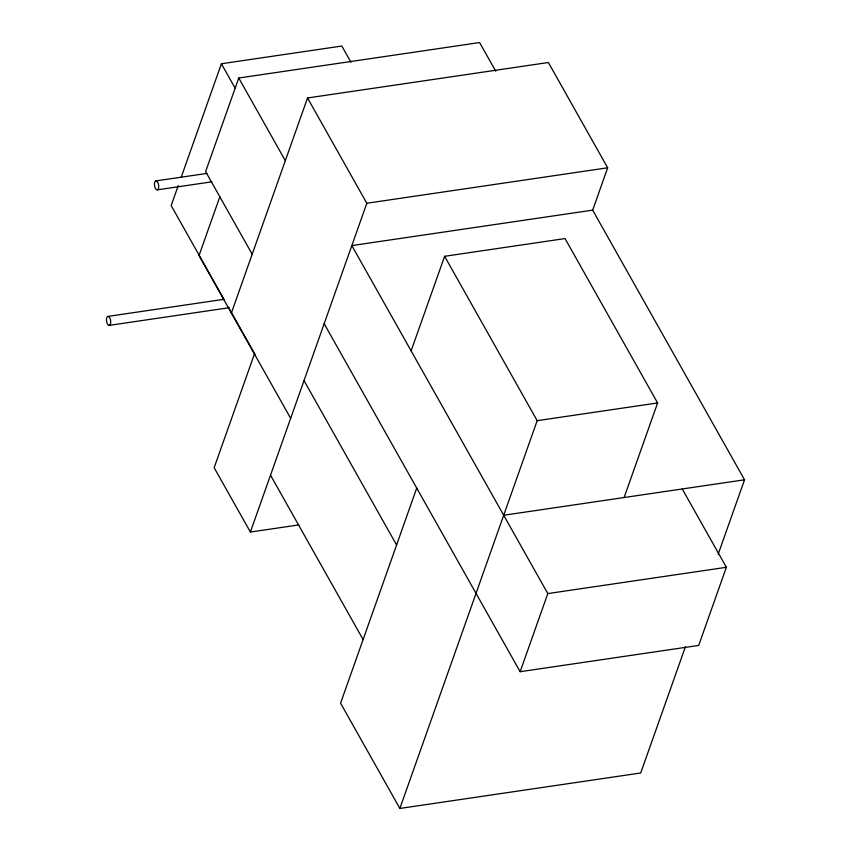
<?xml version="1.0" encoding="UTF-8"?>
<svg xmlns="http://www.w3.org/2000/svg" width="851" height="851" viewBox="0 0 851 851"><rect width="100%" height="100%" fill="white"/><g stroke="black" fill="none" stroke-linecap="round" stroke-linejoin="round"><path stroke-width="1.28" d="M178.221 185.667L171.179 205.57L224.494 300.254M181.306 176.965L221.398 63.761L341.815 46.039L350.92 62.197M495.771 71.261L479.602 42.55L238.759 78.015L205.623 171.572L252.194 254.247M219.835 196.804L199.017 255.598L290.659 418.33M231.366 313.04L307.53 97.971L548.374 62.506L607.667 167.796L592.615 210.303M254.428 353.995L214.154 467.71L250.385 532.045L298.818 524.918M250.385 532.045L366.824 203.251L307.53 97.971M411.118 350.878L444.616 256.3L565.032 238.567L657.61 402.949L624.113 497.527M416.735 488.091L340.581 703.171L399.864 808.45L640.707 772.985L685.438 646.696M399.864 808.45L537.183 420.681L444.616 256.3M682.247 488.963L726.36 567.298L698.703 645.42L520.142 671.705L547.81 593.583L351.825 245.588L592.668 210.133L744.54 479.794L718.191 554.192M157.084 189.869A4.542 2.053 81.6 0 0 158.126 183.167A4.542 2.053 81.6 0 0 154.542 183.061A4.542 2.053 81.6 0 0 157.084 189.869L211.803 181.827M366.824 203.251L607.667 167.796M108.098 316.381L223.792 299.339M109.088 325.39A4.542 2.053 81.6 0 0 110.141 318.678A4.542 2.053 81.6 0 0 106.545 318.582A4.542 2.053 81.6 0 0 109.088 325.39L229.047 307.732A4.542 2.053 81.6 0 1 228.398 307.711M537.183 420.681L657.61 402.949M503.696 515.259L744.54 479.794M547.81 593.583L726.36 567.298M155.69 180.933L206.899 173.413M238.759 78.015L285.319 160.69M221.398 63.761L235.046 88.015M324.167 323.71L520.142 671.705M304.02 380.61L396.587 544.991M228.398 307.179L255.055 354.516M270.522 475.188L363.1 639.569"/></g></svg>
